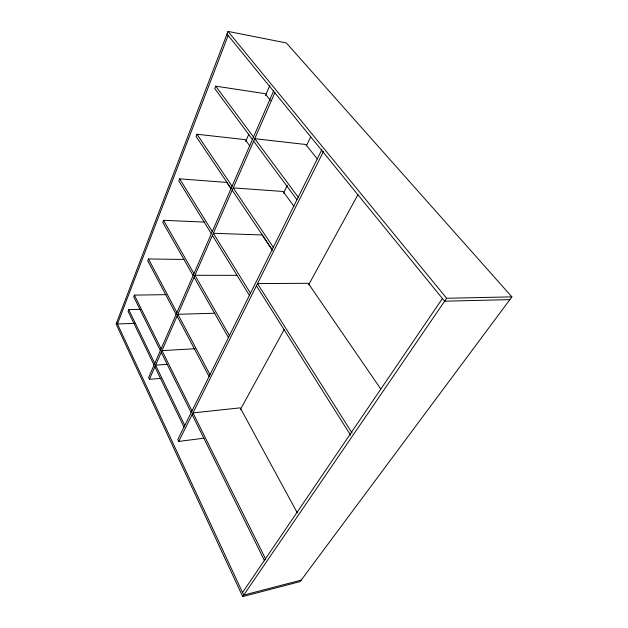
<?xml version="1.0" encoding="UTF-8"?>
<svg xmlns="http://www.w3.org/2000/svg" width="628" height="628" viewBox="0 0 628 628"><rect width="100%" height="100%" fill="white"/><g stroke="black" fill="none" stroke-linecap="round" stroke-linejoin="round"><path stroke-width="0.94" d="M227.995 31.4L116.102 324.017L242.691 596.6L300.082 581.614L511.899 296.871L286.36 42.94L227.995 31.4L446.618 298.261L511.899 296.871M228.137 35.482L117.46 323.962L134.855 323.357M140.413 309.345L128.732 309.628L128.088 311.292L154.048 365.072M166.098 294.665L134.384 295.113L133.717 296.816L160.368 350.573M184.004 259.45L148.444 258.971L147.737 260.801L176.146 314.392M204.846 222.092L163.492 220.31L162.731 222.265L193.094 275.535M231.159 188.879L226.818 182.418L179.632 178.839L178.815 180.935L211.346 233.687M249.811 145.916L245.226 139.644L196.988 134.243L196.109 136.504L231.057 188.486M270.472 100.464L265.016 93.651L215.694 86.154L214.752 88.595L252.417 139.518M245.744 141.316L248.853 134.117M265.542 95.425L269.812 85.526M273.675 90.785L148.608 377.546L149.425 379.296L160.925 378.401M149.425 379.296L275.009 92.41M283.479 193.298L287.302 185.37M306.448 145.712L310.703 136.904M321.889 149.566L177.81 439.467L178.737 441.421L203.959 438.203M178.737 441.421L323.451 151.45M240.391 409.55L284.139 329.574M308.599 284.861L357.991 194.57M242.541 592.526L442.41 298.488M242.691 596.6L446.618 298.261M301.189 580.123L243.727 595.069L116.722 322.392M167.181 364.381L155.618 365.158L184.789 425.415M195.049 348.736L161.985 350.612L191.987 410.94M214.855 313.223L177.881 314.306L210.003 374.696M509.85 299.619L444.608 301.189L226.975 34.053M236.842 275.339L194.955 275.3L229.44 335.588M317.289 158.931L305.718 144.487L254.748 138.694L298.221 197.176M215.694 86.154L253.508 137.022M253.657 141.198L296.958 199.735M293.943 206.322L283.095 191.469L233.216 187.89L273.329 247.283M380.811 389.062L308.207 283.299L257.504 283.597L352.096 433.061M196.988 134.243L232.062 186.186M232.211 190.198L272.159 249.622M272.505 250.376L262.143 234.966L213.347 233.286L250.478 293.252M256.405 285.795L350.605 435.251M179.632 178.839L212.28 231.559M212.413 235.414L249.41 295.403M163.492 220.31L193.958 273.565M194.083 277.278L228.451 337.566M297.272 512.809L240.218 407.855L192.969 412.902L265.723 559.195M148.444 258.971L176.947 312.556M177.072 316.143L209.085 376.533M134.384 295.113L161.113 348.862M161.239 352.324L191.14 412.643M192.121 414.606L264.608 560.828M128.732 309.628L154.771 363.408M154.888 366.823L183.973 427.071"/></g></svg>
